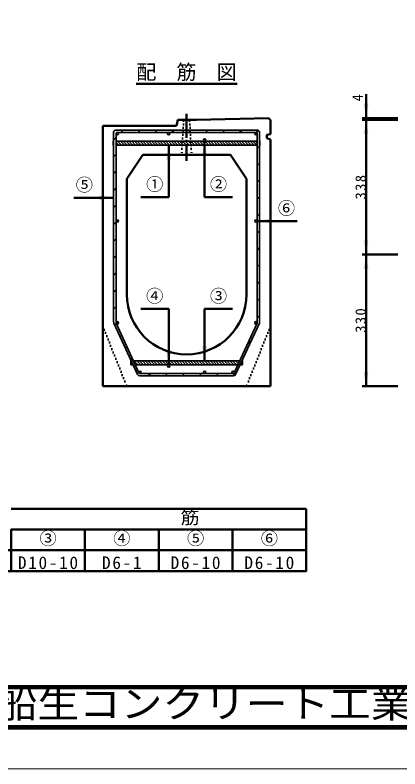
# Model space of a CAD drawing. Units: millimetres, scale not verified. Extents: x -2102 to 2102, y -1485 to 1485.
# Drawn here: x -1158 to -193, y -1485 to 404 of the extents above; entities that cross this region are included whole.
import ezdxf
from ezdxf.enums import TextEntityAlignment as Align

# ---------------------------------------------------------------- set-up
doc = ezdxf.new("R2010")
doc.units = ezdxf.units.MM
doc.header["$LTSCALE"] = 5
doc.linetypes.add('DOTTED', pattern=[1.75, 0.25, -1.5])
doc.linetypes.add('LONG_DASHED_DOTTED', pattern=[15.25, 12, -1.5, 0.25, -1.5])
doc.layers.add('0-0_V-nasSTD', color=7, linetype='Continuous', lineweight=35)
doc.layers.add('0-1_0', color=7, linetype='Continuous', lineweight=50)
doc.styles.add('ＭＳ ゴシック', font='')
doc.styles.get('ＭＳ ゴシック').set_extended_font_data('MS Gothic')

msp = doc.modelspace()

# ---------------------------------------------------------------- linework, layer by layer
at = {"layer": '0-0_V-nasSTD'}
for p, q in [((-550.593, 115.892), (-904.593, 115.892)), ((-886.422, 115.892), (-892.422, 109.892)), ((-886.422, 115.892), (-892.422, 109.892)), ((-886.422, 115.892), (-892.422, 109.892)), ((-843.996, 115.892), (-849.996, 109.892)), ((-843.996, 115.892), (-849.996, 109.892)), ((-843.996, 115.892), (-849.996, 109.892)), ((-801.57, 115.892), (-807.57, 109.892)), ((-801.57, 115.892), (-807.57, 109.892)), ((-801.57, 115.892), (-807.57, 109.892)), ((-759.143, 115.892), (-765.143, 109.892)), ((-759.143, 115.892), (-765.143, 109.892)), ((-759.143, 115.892), (-765.143, 109.892)), ((-718.628, 113.981), (-722.717, 109.892)), ((-716.717, 115.892), (-718.628, 113.981)), ((-680.29, 109.892), (-674.29, 115.892)), ((-631.864, 115.892), (-637.864, 109.892)), ((-631.864, 115.892), (-637.864, 109.892)), ((-631.864, 115.892), (-637.864, 109.892)), ((-589.438, 115.892), (-595.438, 109.892)), ((-589.438, 115.892), (-595.438, 109.892)), ((-589.438, 115.892), (-595.438, 109.892)), ((-547.736, 115.168), (-553.059, 109.844)), ((-547.736, 115.168), (-553.059, 109.844)), ((-910.593, 109.892), (-910.593, -365.256)), ((-904.593, 97.721), (-910.593, 91.721)), ((-904.593, 97.721), (-910.593, 91.721)), ((-904.593, 97.721), (-910.593, 91.721)), ((-904.593, 106.892), (-904.593, -366.984)), ((-553.593, 109.892), (-901.593, 109.892)), ((-550.593, -366.984), (-550.593, 106.892)), ((-544.593, -365.256), (-544.593, 109.892)), ((-911.593, 87.892), (-910.593, 87.892)), ((-911.593, 87.892), (-911.593, 77.892)), ((-911.593, 84.649), (-910.593, 83.649)), ((-910.593, 77.892), (-911.593, 77.892)), ((-550.593, 87.892), (-904.593, 87.892)), ((-904.593, 84.72), (-897.766, 77.892)), ((-550.593, 77.892), (-904.593, 77.892)), ((-900.695, 87.892), (-890.695, 77.892)), ((-893.624, 87.892), (-883.624, 77.892)), ((-886.552, 87.892), (-876.552, 77.892)), ((-879.481, 87.892), (-869.481, 77.892)), ((-872.41, 87.892), (-862.41, 77.892)), ((-865.339, 87.892), (-855.339, 77.892)), ((-858.268, 87.892), (-848.268, 77.892)), ((-851.197, 87.892), (-841.197, 77.892)), ((-844.126, 87.892), (-834.126, 77.892)), ((-837.055, 87.892), (-827.055, 77.892)), ((-829.984, 87.892), (-819.984, 77.892)), ((-822.913, 87.892), (-812.913, 77.892)), ((-815.842, 87.892), (-805.842, 77.892)), ((-808.771, 87.892), (-798.771, 77.892)), ((-801.7, 87.892), (-791.7, 77.892)), ((-794.629, 87.892), (-784.629, 77.892)), ((-787.558, 87.892), (-777.558, 77.892)), ((-780.486, 87.892), (-770.486, 77.892)), ((-773.415, 87.892), (-763.415, 77.892)), ((-766.344, 87.892), (-756.344, 77.892)), ((-759.273, 87.892), (-749.273, 77.892)), ((-752.202, 87.892), (-742.202, 77.892)), ((-745.131, 87.892), (-735.131, 77.892)), ((-738.06, 87.892), (-728.06, 77.892)), ((-730.989, 87.892), (-720.989, 77.892)), ((-723.918, 87.892), (-713.918, 77.892)), ((-716.847, 87.892), (-706.847, 77.892)), ((-709.776, 87.892), (-699.776, 77.892)), ((-702.705, 87.892), (-692.705, 77.892)), ((-695.634, 87.892), (-685.634, 77.892)), ((-688.563, 87.892), (-678.563, 77.892)), ((-681.491, 87.892), (-671.491, 77.892)), ((-674.42, 87.892), (-664.42, 77.892)), ((-667.349, 87.892), (-657.349, 77.892)), ((-660.278, 87.892), (-650.278, 77.892)), ((-653.207, 87.892), (-643.207, 77.892)), ((-646.136, 87.892), (-636.136, 77.892)), ((-639.065, 87.892), (-629.065, 77.892)), ((-631.994, 87.892), (-621.994, 77.892)), ((-624.923, 87.892), (-614.923, 77.892)), ((-617.852, 87.892), (-607.852, 77.892)), ((-610.781, 87.892), (-600.781, 77.892)), ((-603.71, 87.892), (-593.71, 77.892)), ((-596.639, 87.892), (-586.639, 77.892)), ((-589.568, 87.892), (-579.568, 77.892)), ((-582.497, 87.892), (-572.497, 77.892)), ((-575.425, 87.892), (-565.425, 77.892)), ((-568.354, 87.892), (-558.354, 77.892)), ((-561.283, 87.892), (-551.283, 77.892)), ((-554.212, 87.892), (-550.593, 84.273)), ((-544.593, 75.883), (-550.593, 69.883)), ((-544.593, 75.883), (-550.593, 69.883)), ((-544.593, 75.883), (-550.593, 69.883)), ((-544.593, 85.344), (-543.593, 84.344)), ((-544.593, 78.273), (-544.212, 77.892)), ((-904.593, 55.294), (-910.593, 49.294)), ((-904.593, 55.294), (-910.593, 49.294)), ((-904.593, 55.294), (-910.593, 49.294)), ((-544.593, 33.457), (-550.593, 27.457)), ((-544.593, 33.457), (-550.593, 27.457)), ((-544.593, 33.457), (-550.593, 27.457)), ((-904.593, 12.868), (-910.593, 6.868)), ((-904.593, 12.868), (-910.593, 6.868)), ((-904.593, 12.868), (-910.593, 6.868)), ((-544.593, -8.97), (-550.593, -14.97)), ((-544.593, -8.97), (-550.593, -14.97)), ((-544.593, -8.97), (-550.593, -14.97)), ((-904.593, -29.558), (-910.593, -35.558)), ((-904.593, -29.558), (-910.593, -35.558)), ((-904.593, -29.558), (-910.593, -35.558)), ((-544.593, -51.396), (-550.593, -57.396)), ((-544.593, -51.396), (-550.593, -57.396)), ((-544.593, -51.396), (-550.593, -57.396)), ((-904.593, -71.985), (-910.593, -77.985)), ((-904.593, -71.985), (-910.593, -77.985)), ((-904.593, -71.985), (-910.593, -77.985)), ((-544.593, -93.823), (-550.593, -99.823)), ((-544.593, -93.823), (-550.593, -99.823)), ((-544.593, -93.823), (-550.593, -99.823)), ((-899.849, -109.667), (-904.034, -113.852)), ((-904.593, -114.411), (-910.593, -120.411)), ((-904.593, -114.411), (-910.593, -120.411)), ((-904.593, -114.411), (-910.593, -120.411)), ((-544.593, -136.249), (-550.593, -142.249)), ((-544.593, -136.249), (-550.593, -142.249)), ((-544.593, -136.249), (-550.593, -142.249)), ((-904.593, -156.838), (-910.593, -162.838)), ((-904.593, -156.838), (-910.593, -162.838)), ((-904.593, -156.838), (-910.593, -162.838)), ((-550.593, -184.675), (-544.593, -178.675)), ((-550.593, -184.675), (-544.593, -178.675)), ((-550.593, -184.675), (-544.593, -178.675)), ((-904.593, -199.264), (-910.593, -205.264)), ((-904.593, -199.264), (-910.593, -205.264)), ((-904.593, -199.264), (-910.593, -205.264)), ((-550.593, -227.102), (-544.593, -221.102)), ((-550.593, -227.102), (-544.593, -221.102)), ((-550.593, -227.102), (-544.593, -221.102)), ((-904.593, -241.69), (-910.593, -247.69)), ((-904.593, -241.69), (-910.593, -247.69)), ((-904.593, -241.69), (-910.593, -247.69)), ((-550.593, -269.528), (-544.593, -263.528)), ((-550.593, -269.528), (-544.593, -263.528)), ((-550.593, -269.528), (-544.593, -263.528)), ((-904.593, -284.117), (-910.593, -290.117)), ((-904.593, -284.117), (-910.593, -290.117)), ((-904.593, -284.117), (-910.593, -290.117)), ((-550.593, -311.955), (-544.593, -305.955)), ((-550.593, -311.955), (-544.593, -305.955)), ((-550.593, -311.955), (-544.593, -305.955)), ((-904.593, -326.543), (-910.593, -332.543)), ((-904.593, -326.543), (-910.593, -332.543)), ((-904.593, -326.543), (-910.593, -332.543)), ((-550.593, -354.381), (-544.593, -348.381)), ((-550.593, -354.381), (-544.593, -348.381)), ((-550.593, -354.381), (-544.593, -348.381)), ((-850.571, -496.622), (-910.041, -367.77)), ((-904.174, -368.551), (-907.942, -372.318)), ((-904.174, -368.551), (-907.942, -372.318)), ((-904.174, -368.551), (-907.942, -372.318)), ((-847.029, -492.365), (-904.317, -368.241)), ((-900.1, -364.476), (-904.172, -368.548)), ((-608.158, -492.365), (-550.87, -368.241)), ((-604.616, -496.622), (-545.146, -367.77)), ((-890.777, -397.579), (-894.544, -401.347)), ((-890.777, -397.579), (-894.544, -401.347)), ((-890.777, -397.579), (-894.544, -401.347)), ((-575.592, -421.806), (-565.365, -411.579)), ((-575.592, -421.806), (-565.365, -411.579)), ((-575.592, -421.806), (-565.365, -411.579)), ((-877.379, -426.608), (-881.146, -430.375)), ((-877.379, -426.608), (-881.146, -430.375)), ((-877.379, -426.608), (-881.146, -430.375)), ((-863.981, -455.636), (-867.749, -459.404)), ((-863.981, -455.636), (-867.749, -459.404)), ((-863.981, -455.636), (-867.749, -459.404)), ((-867.501, -462.108), (-867.501, -472.108)), ((-867.501, -462.108), (-866.501, -462.108)), ((-867.501, -468.561), (-863.954, -472.108)), ((-867.501, -472.108), (-861.885, -472.108)), ((-866.883, -462.108), (-866.173, -462.818)), ((-594.193, -462.108), (-860.994, -462.108)), ((-859.811, -462.108), (-849.811, -472.108)), ((-598.808, -472.108), (-856.379, -472.108)), ((-852.74, -462.108), (-842.74, -472.108)), ((-845.669, -462.108), (-835.669, -472.108)), ((-838.598, -462.108), (-828.598, -472.108)), ((-831.527, -462.108), (-821.527, -472.108)), ((-824.456, -462.108), (-814.456, -472.108)), ((-817.385, -462.108), (-807.385, -472.108)), ((-810.314, -462.108), (-800.314, -472.108)), ((-803.243, -462.108), (-793.243, -472.108)), ((-796.172, -462.108), (-786.172, -472.108)), ((-789.101, -462.108), (-779.101, -472.108)), ((-782.03, -462.108), (-772.03, -472.108)), ((-774.959, -462.108), (-764.959, -472.108)), ((-767.888, -462.108), (-757.888, -472.108)), ((-760.817, -462.108), (-750.817, -472.108)), ((-753.745, -462.108), (-743.745, -472.108)), ((-746.674, -462.108), (-736.674, -472.108)), ((-739.603, -462.108), (-729.603, -472.108)), ((-732.532, -462.108), (-722.532, -472.108)), ((-725.461, -462.108), (-715.461, -472.108)), ((-718.39, -462.108), (-708.39, -472.108)), ((-711.319, -462.108), (-701.319, -472.108)), ((-704.248, -462.108), (-694.248, -472.108)), ((-697.177, -462.108), (-687.177, -472.108)), ((-690.106, -462.108), (-680.106, -472.108)), ((-683.035, -462.108), (-673.035, -472.108)), ((-675.964, -462.108), (-665.964, -472.108)), ((-668.893, -462.108), (-658.893, -472.108)), ((-661.822, -462.108), (-651.822, -472.108)), ((-654.751, -462.108), (-644.751, -472.108)), ((-647.679, -462.108), (-637.679, -472.108)), ((-640.608, -462.108), (-630.608, -472.108)), ((-633.537, -462.108), (-623.537, -472.108)), ((-626.466, -462.108), (-616.466, -472.108)), ((-619.395, -462.108), (-609.395, -472.108)), ((-612.324, -462.108), (-602.324, -472.108)), ((-605.253, -462.108), (-597.686, -469.676)), ((-598.182, -462.108), (-595.453, -464.837)), ((-593.302, -472.108), (-587.686, -472.108)), ((-591.685, -468.605), (-588.182, -472.108)), ((-589.452, -463.767), (-587.686, -465.533)), ((-588.686, -462.108), (-587.686, -462.108)), ((-587.686, -462.108), (-587.686, -472.108)), ((-854.351, -488.433), (-850.583, -484.665)), ((-854.351, -488.433), (-850.583, -484.665)), ((-854.351, -488.433), (-850.583, -484.665)), ((-611.468, -500.108), (-601.731, -490.371)), ((-611.468, -500.108), (-601.731, -490.371)), ((-611.468, -500.108), (-601.731, -490.371)), ((-847.029, -492.365), (-847.029, -492.365)), ((-845.123, -500.108), (-610.064, -500.108)), ((-844.305, -494.108), (-610.881, -494.108)), ((-844.305, -494.108), (-844.305, -494.108)), ((-823.6, -500.108), (-817.6, -494.108)), ((-823.6, -500.108), (-817.6, -494.108)), ((-823.6, -500.108), (-817.6, -494.108)), ((-781.173, -500.108), (-775.173, -494.108)), ((-781.173, -500.108), (-775.173, -494.108)), ((-781.173, -500.108), (-775.173, -494.108)), ((-738.747, -500.108), (-732.747, -494.108)), ((-738.747, -500.108), (-732.747, -494.108)), ((-738.747, -500.108), (-732.747, -494.108)), ((-696.321, -500.108), (-690.32, -494.108)), ((-696.321, -500.108), (-690.32, -494.108)), ((-696.321, -500.108), (-690.32, -494.108)), ((-653.894, -500.108), (-647.894, -494.108)), ((-653.894, -500.108), (-647.894, -494.108)), ((-653.894, -500.108), (-647.894, -494.108))]:
    msp.add_line(p, q, dxfattribs=at)
at = {"layer": '0-0_V-nasSTD', "lineweight": 50}
for p, q in [((-982.5, -833), (-1167.5, -833)), ((-797.5, -833), (-982.5, -833)), ((-612.5, -833), (-797.5, -833)), ((-427.5, -833), (-612.5, -833)), ((-427.5, -885), (-427.5, -833)), ((-1167.5, -885), (-982.5, -885)), ((-797.5, -885), (-612.5, -885)), ((-612.5, -937), (-612.5, -885)), ((-612.5, -885), (-427.5, -885)), ((-612.5, -989), (-612.5, -937))]:
    msp.add_line(p, q, dxfattribs=at)
at = {"layer": '0-0_V-nasSTD', "lineweight": 100}
msp.add_line((-1997.5, -1380), (1997.5, -1380), dxfattribs=at)
at = {"layer": '0-0_V-nasSTD', "lineweight": 18}
for points in [[(-2102.5, -1485), (-2102.5, 1485), (2102.5, 1485), (2102.5, -1485)], [(-2002.5, -1385), (-2002.5, 1385), (2002.5, 1385), (2002.5, -1385)]]:
    msp.add_lwpolyline(points, close=True, dxfattribs=at)
at = {"layer": '0-0_V-nasSTD'}
for points in [[(-547.736, 115.168), (-553.059, 109.844), (-556.546, 106.358)], [(-544.593, 87.892), (-543.593, 87.892), (-543.593, 77.892), (-544.593, 77.892)]]:
    msp.add_lwpolyline(points, dxfattribs=at)
at = {"layer": '0-0_V-nasSTD', "lineweight": 50}
for points in [[(-1537.5, -885), (-1537.5, -937), (-1352.5, -937), (-1352.5, -885), (-1352.5, -937), (-1167.5, -937), (-1167.5, -885), (-1167.5, -937), (-982.5, -937), (-982.5, -885), (-982.5, -937)], [(-982.5, -937), (-797.5, -937), (-797.5, -885), (-982.5, -885)], [(-797.5, -937), (-797.5, -885), (-797.5, -937)], [(-797.5, -937), (-612.5, -937), (-612.5, -885)], [(-612.5, -937), (-612.5, -885), (-612.5, -937)], [(-612.5, -937), (-427.5, -937), (-427.5, -885)], [(-612.5, -989), (-427.5, -989), (-427.5, -937), (-427.5, -885), (-427.5, -937)], [(-1537.5, -937), (-1537.5, -989), (-1352.5, -989), (-1352.5, -937), (-1352.5, -989), (-1167.5, -989), (-1167.5, -937), (-1167.5, -989), (-982.5, -989), (-982.5, -937), (-982.5, -989)], [(-982.5, -989), (-797.5, -989), (-797.5, -937)], [(-797.5, -989), (-797.5, -937), (-797.5, -989)], [(-797.5, -989), (-612.5, -989), (-612.5, -937)], [(-612.5, -989), (-612.5, -937), (-612.5, -989)], [(-427.5, -989), (-427.5, -937), (-427.5, -989)]]:
    msp.add_lwpolyline(points, dxfattribs=at)
at = {"layer": '0-0_V-nasSTD'}
for centre in [(-901.593, 106.892), (-772.593, 106.892), (-553.593, 106.892), (-682.593, 90.892), (-901.593, -112.108), (-553.593, -112.108), (-901.54, -367.108), (-553.651, -367.108), (-772.593, -475.108), (-844.305, -491.108), (-682.593, -491.108), (-610.882, -491.108)]:
    msp.add_circle(centre, 3, dxfattribs=at)
for centre, radius, start, end in [((-904.593, 109.892), 6, 90, 180), ((-550.593, 109.892), 6, 0, 90), ((-901.593, 106.892), 3, 90, 180), ((-553.593, 106.892), 3, 0, 90), ((-553.593, 106.892), 3, 0, 90), ((-553.593, 106.892), 3, 0, 90), ((-904.593, -365.256), 6, 180, 204.77514), ((-901.593, -366.984), 3, 180, 204.77514), ((-553.593, -366.984), 3, 335.22486, 0), ((-550.593, -365.256), 6, 335.22486, 0), ((-845.123, -494.108), 6, 204.77514, 270), ((-844.305, -491.108), 3, 204.77514, 270), ((-844.305, -491.108), 3, 204.77514, 246.91867), ((-844.305, -491.108), 3, 204.76951, 246.91107), ((-844.305, -491.108), 3, 246.91107, 269.99301), ((-844.305, -491.108), 3, 246.91867, 270), ((-610.881, -491.108), 3, 270, 335.22486), ((-610.064, -494.108), 6, 270, 335.22486)]:
    msp.add_arc(centre, radius, start, end, dxfattribs=at)
for points in [[(-283.739, 181.892), (-277.739, 145.892), (-271.739, 181.892)], [(-283.739, 105.892), (-277.739, 141.892), (-271.739, 105.892)], [(-778.528, 41.892), (-772.528, 77.892), (-766.528, 41.892)], [(-688.593, 51.892), (-682.593, 87.892), (-676.593, 51.892)], [(-946.593, -59.565), (-946.593, -47.565), (-910.593, -53.565)], [(-550.593, -112.108), (-514.593, -118.108), (-514.593, -106.108)], [(-283.739, -160.108), (-277.739, -196.108), (-271.739, -160.108)], [(-283.739, -232.108), (-277.739, -196.108), (-271.739, -232.108)], [(-688.593, -426.108), (-682.593, -462.108), (-676.593, -426.108)], [(-778.593, -436.108), (-772.593, -472.108), (-766.593, -436.108)], [(-283.739, -490.108), (-277.739, -526.108), (-271.739, -490.108)]]:
    msp.add_solid(points, dxfattribs=at)
at = {"layer": '0-1_0'}
for p, q in [((-853.997, 231.892), (-601.19, 231.892)), ((-277.739, 205.892), (-277.739, 145.892)), ((-749.593, 141.892), (-752.593, 126.892)), ((-749.593, 141.892), (-702.593, 141.892)), ((-197.739, 145.892), (-287.739, 145.892)), ((-197.739, 141.892), (-287.739, 141.892)), ((-277.739, 141.892), (-277.739, 145.892)), ((-937.593, -526.108), (-937.593, 126.892)), ((-937.593, 126.892), (-752.593, 126.892)), ((-526.593, 103.892), (-517.593, 105.907)), ((-526.593, 95.892), (-526.593, 103.892)), ((-526.593, 95.892), (-517.593, 92.534)), ((-772.528, -52.108), (-772.528, 77.892)), ((-682.593, -52.108), (-682.593, 87.892)), ((-517.593, -526.108), (-517.593, 92.534)), ((-837.593, 53.892), (-877.593, -6.108)), ((-837.593, 53.892), (-617.593, 53.892)), ((-617.593, 53.892), (-577.593, -6.108)), ((-877.593, -6.108), (-877.593, -296.108)), ((-577.593, -6.108), (-577.593, -296.108)), ((-1010.593, -53.565), (-910.593, -53.565)), ((-842.528, -52.108), (-772.528, -52.108)), ((-682.593, -52.108), (-612.593, -52.108)), ((-450.593, -112.108), (-550.593, -112.108)), ((-197.739, -196.108), (-287.739, -196.108)), ((-842.593, -332.108), (-772.593, -332.108)), ((-772.593, -332.108), (-772.593, -472.108)), ((-682.593, -332.108), (-682.593, -462.108)), ((-682.593, -332.108), (-612.593, -332.108)), ((-937.593, -526.108), (-517.593, -526.108)), ((-197.739, -526.108), (-287.739, -526.108))]:
    msp.add_line(p, q, dxfattribs=at)
at = {"layer": '0-1_0', "linetype": 'LONG_DASHED_DOTTED'}
msp.add_line((-727.593, 156.892), (-727.593, 38.892), dxfattribs=at)
at = {"layer": '0-1_0', "linetype": 'DOTTED'}
for p, q in [((-735.093, 138.892), (-740.093, 53.892)), ((-735.093, 138.892), (-738.093, 141.892)), ((-735.093, 138.892), (-720.093, 138.892)), ((-720.093, 138.892), (-717.093, 141.892)), ((-720.093, 138.892), (-715.093, 53.892)), ((-937.593, -376.108), (-877.593, -526.108)), ((-517.593, -376.108), (-577.593, -526.108))]:
    msp.add_line(p, q, dxfattribs=at)
at = {"layer": '0-1_0', "lineweight": 100}
msp.add_line((-1997.5, -1280), (1997.5, -1280), dxfattribs=at)
at = {"layer": '0-1_0'}
for points in [[(-702.593, 141.892), (-522.593, 145.892), (-517.593, 140.892), (-517.593, 105.907)], [(-277.739, -526.108), (-277.739, -196.108), (-277.739, 141.892)]]:
    msp.add_lwpolyline(points, dxfattribs=at)
for start, end in [(180, 270), (270, 0)]:
    msp.add_arc((-727.593, -296.108), 150, start, end, dxfattribs=at)

# ---------------------------------------------------------------- texts
at = {"layer": '0-0_V-nasSTD', "style": 'ＭＳ ゴシック'}
for s, height, p in [('配\u3000筋\u3000図', 36.95, (-853.997, 231.892)), ('①', 31.67, (-829.128, -45.108)), ('②', 31.67, (-669.193, -45.108)), ('⑤', 31.67, (-1005.593, -46.565)), ('⑥', 31.67, (-498.793, -105.108)), ('④', 31.67, (-829.193, -325.108)), ('③', 31.67, (-669.193, -325.108)), ('③', 31.67, (-1096.6, -932.6)), ('④', 31.67, (-911.6, -932.6)), ('⑤', 31.67, (-726.6, -932.6)), ('⑥', 31.67, (-541.6, -932.6))]:
    msp.add_text(s, height=height, dxfattribs=at).set_placement(p, align=Align.BOTTOM_LEFT)
msp.add_text('4', height=26.39, rotation=90, dxfattribs=at).set_placement((-277.739, 187.892), align=Align.BOTTOM_LEFT)
at = {"layer": '0-0_V-nasSTD', "style": 'ＭＳ ゴシック', "width": 1.1}
for s, height, p in [('配\u3000\u3000\u3000\u3000\u3000\u3000\u3000\u3000\u3000\u3000筋', 31.67, (-1265.46, -880.6)), ('株式会社船生コンクリート工業', 69.65, (-1624.221, -1377.45))]:
    msp.add_text(s, height=height, dxfattribs=at).set_placement(p, align=Align.BOTTOM_LEFT)
at = {"layer": '0-0_V-nasSTD', "char_height": 26.39, "attachment_point": 7, "rotation": 90, "style": 'ＭＳ ゴシック'}
for s, insert in [('\\T1.2;338', (-277.739, -57.708)), ('\\T1.2;330', (-277.739, -391.708))]:
    msp.add_mtext(s, dxfattribs=dict(at, insert=insert))
at = {"layer": '0-0_V-nasSTD', "char_height": 31.67, "attachment_point": 7, "style": 'ＭＳ ゴシック'}
for s, insert in [('\\T1.2;D10-10', (-1150.6, -984.6)), ('\\T1.2;D6-1', (-939.68, -984.6)), ('\\T1.2;D6-10', (-767.64, -984.6)), ('\\T1.2;D6-10', (-582.64, -984.6))]:
    msp.add_mtext(s, dxfattribs=dict(at, insert=insert))

doc.saveas('drawing.dxf')
